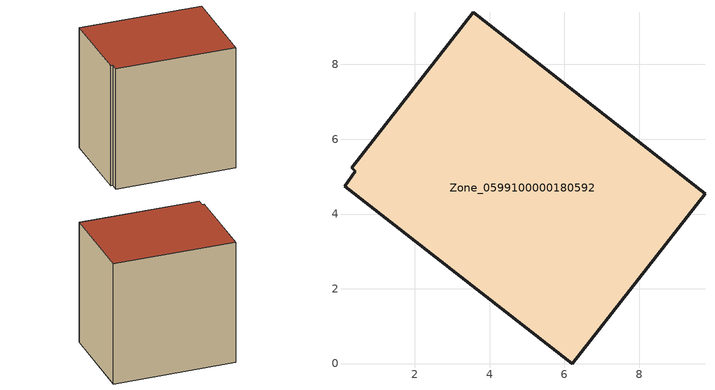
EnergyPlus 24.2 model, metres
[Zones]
Zone_0599100000180592
 floor ground (C_G): 0.12,4.75 0.41,5.14 0.31,5.23 3.56,9.39 9.76,4.54 6.21,0 z3.23
 wall outside (C_F): 9.76,4.54 3.56,9.39 0.31,5.23 0.41,5.14 0.12,4.75 6.21,0 9.76,4.54 z3.23:11.4
 roof outside (C_R): 0.41,5.14 0.12,4.75 6.21,0 9.76,4.54 3.56,9.39 0.31,5.23 z11.4
[BUILDING]
Pand.0599100000180592: North Axis=0; Terrain=City; Loads Convergence Tolerance Value=0.04; Temperature Convergence Tolerance Value=0.4; Solar Distribution=FullExterior; Maximum Number of Warmup Days=25; Minimum Number of Warmup Days=1
[Site:Location]
Rotterdam.The.Hague.AP_ZH_NLD Design_Conditions: Latitude=51.96; Longitude=4.45; Time Zone=1; Elevation=-4.5
[SITE:GROUNDTEMPERATURE:BUILDINGSURFACE]
18, 18, 18, 18, 18, 18, 18, 18, 18, 18, 18, 18
[MATERIAL] Thermal Absorptance=0.9; Solar Absorptance=0.7; Visible Absorptance=0.7
Name | Roughness | Thickness | Conductivity | Density | Specific Heat
G.TI.1946-1964 | MediumSmooth | 0.15 | 1 | 540 | 1210
F.TI.1946-1964 | Rough | 0.3 | 0.857143 | 1920 | 840
R.TI.1946-1964 | MediumRough | 0.2 | 0.277778 | 1500 | 1000
[CONSTRUCTION]
C_G: G.TI.1946-1964
C_F: F.TI.1946-1964
C_R: R.TI.1946-1964
[ZONE]
Zone_0599100000180592: Type=1; Multiplier=1; Ceiling Height=Autocalculate; Volume=Autocalculate; Floor Area=autocalculate; Part of Total Floor Area=Yes
[ZONEINFILTRATION:DESIGNFLOWRATE]
Infil_Zone_0599100000180592: Zone or ZoneList or Space or SpaceList=Zone_0599100000180592; Schedule=AlwaysOn; Design Flow Rate Calculation Method=Flow/Area; Flow Rate per Floor Area=0.003; Constant Term Coefficient=1; Temperature Term Coefficient=0; Velocity Term Coefficient=0; Velocity Squared Term Coefficient=0
[HVACTEMPLATE:ZONE:IDEALLOADSAIRSYSTEM]
Zone_0599100000180592: Maximum Heating Supply Air Temperature=50; Minimum Cooling Supply Air Temperature=13; Maximum Heating Supply Air Humidity Ratio=0.0156; Minimum Cooling Supply Air Humidity Ratio=0.0077; Heating Limit=NoLimit; Cooling Limit=NoLimit; Dehumidification Control Type=ConstantSensibleHeatRatio; Cooling Sensible Heat Ratio=0.7; Dehumidification Setpoint=60; Humidification Control Type=None; Humidification Setpoint=30; Outdoor Air Method=None; Outdoor Air Flow Rate per Person=0.00944; Outdoor Air Flow Rate per Zone Floor Area=0; Outdoor Air Flow Rate per Zone=0; Demand Controlled Ventilation Type=None; Outdoor Air Economizer Type=NoEconomizer; Heat Recovery Type=None; Sensible Heat Recovery Effectiveness=0.7; Latent Heat Recovery Effectiveness=0.65
[ZONECONTROL:THERMOSTAT]
ThermostatControl_Zone_0599100000180592: Zone or ZoneList=Zone_0599100000180592; Control Type Schedule=DualSetpointControlType; Control 1=Thermostat_Zone_0599100000180592; Temperature Difference Between Cutout And Setpoint=0
[THERMOSTATSETPOINT:DUALSETPOINT]
Thermostat_Zone_0599100000180592: Heating Setpoint Temperature Schedule=HeatingSetpoint_Zone_0599100000180592; Cooling Setpoint Temperature Schedule=CoolingSetpoint_Zone_0599100000180592
[SCHEDULE:COMPACT]
HeatingSetpoint_Zone_0599100000180592: Through: 12/31, For: AllDays, Until: 24:00, 21
CoolingSetpoint_Zone_0599100000180592: Through: 12/31, For: AllDays, Until: 24:00, 24
DualSetpointControlType: Through: 12/31, For: AllDays, Until: 24:00, 4
AlwaysOn: Through: 12/31, For: AllDays, Until: 24:00, 1
